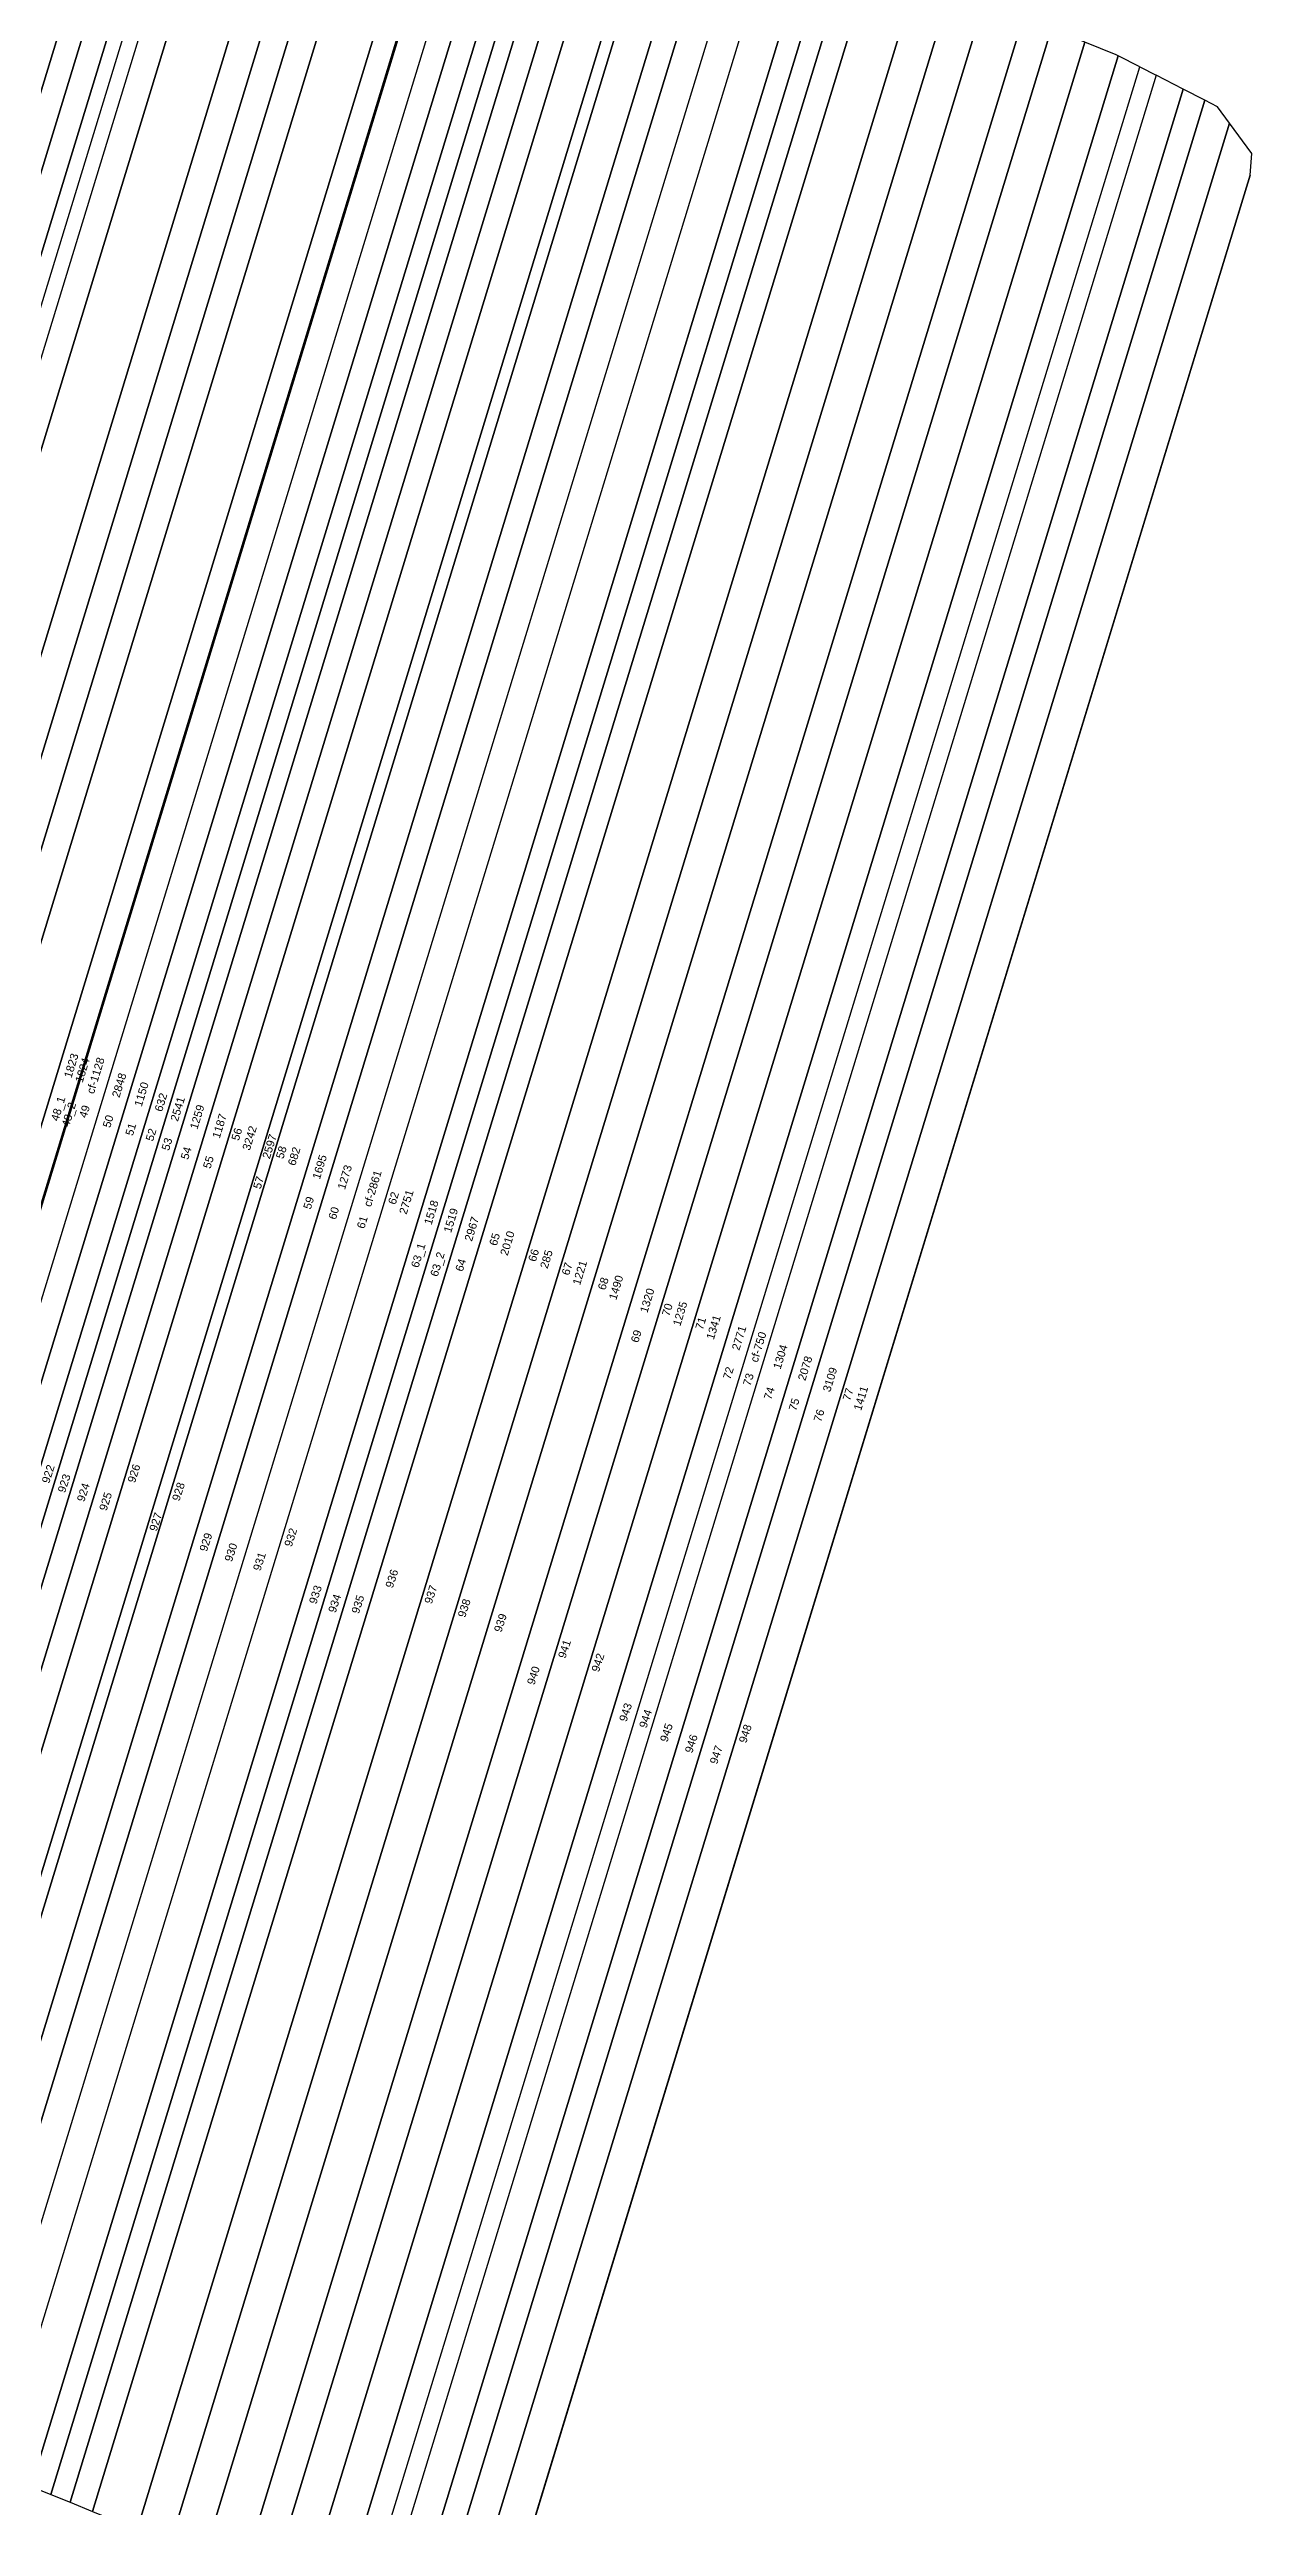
# Model space of a CAD drawing. Header units: millimetres. Extents: x 654897 to 656594, y 351646 to 354277.
# Drawn here: x 656293 to 656594, y 353303 to 353918 of the extents above; entities that cross this region are included whole.
import ezdxf
from ezdxf.enums import TextEntityAlignment as Align

# ---------------------------------------------------------------- set-up
doc = ezdxf.new("R2010")
doc.units = ezdxf.units.MM
for name, color, linetype in [('INDEX', 7, 'Continuous'), ('NrCadGeneral', 7, 'Continuous'), ('PARCELE', 7, 'Continuous'), ('TERENURI', 3, 'Continuous')]:
    doc.layers.add(name, color=color, linetype=linetype)
doc.styles.get("Standard").update_dxf_attribs({"font": 'arial.ttf'})
doc.styles.add('TIMES_NEW_ROMAN', font='arial.ttf')

msp = doc.modelspace()

# ---------------------------------------------------------------- linework, layer by layer
at = {"layer": 'TERENURI'}
for points in [[(656119.24, 353377.45), (656128.29, 353373.77), (656323.49, 354012.83), (656321.23, 354013.75), (656314.45, 354016.52)], [(656128.29, 353373.77), (656133.86, 353371.51), (656329.06, 354010.55), (656323.49, 354012.83)], [(656133.86, 353371.51), (656139.42, 353369.24), (656334.62, 354008.28), (656329.06, 354010.55)], [(656334.62, 354008.28), (656139.42, 353369.24), (656142.9, 353367.83), (656338.1, 354006.86)], [(656338.1, 354006.86), (656341.58, 354005.44), (656146.38, 353366.41), (656142.9, 353367.83)], [(656341.58, 354005.44), (656146.38, 353366.41), (656152.65, 353363.87), (656347.84, 354002.88)], [(656347.84, 354002.88), (656152.65, 353363.87), (656166.57, 353358.2), (656361.75, 353997.19)], [(656166.57, 353358.2), (656173.53, 353355.37), (656368.71, 353994.35), (656361.75, 353997.19)], [(656173.53, 353355.37), (656179.79, 353352.82), (656374.97, 353991.79), (656368.71, 353994.35)], [(656179.79, 353352.82), (656186.06, 353350.28), (656381.23, 353989.23), (656374.97, 353991.79)], [(656186.06, 353350.28), (656198.58, 353345.18), (656393.75, 353984.11), (656381.23, 353989.23)], [(656198.58, 353345.18), (656203.86, 353343.04), (656399.02, 353981.96), (656393.75, 353984.11)], [(656203.86, 353343.04), (656204.15, 353342.91), (656399.32, 353981.84), (656399.02, 353981.96)], [(656204.15, 353342.91), (656399.32, 353981.84), (656405.58, 353979.28), (656210.42, 353340.37)], [(656405.58, 353979.28), (656210.42, 353340.37), (656215.99, 353338.1), (656411.15, 353977.01)], [(656411.15, 353977.01), (656215.99, 353338.1), (656221.56, 353335.84), (656416.71, 353974.73)], [(656221.56, 353335.84), (656225.73, 353334.14), (656420.89, 353973.03), (656416.71, 353974.73)], [(656225.73, 353334.14), (656229.91, 353332.44), (656425.06, 353971.32), (656420.89, 353973.03)], [(656229.91, 353332.44), (656235.48, 353330.17), (656430.63, 353969.05), (656425.06, 353971.32)], [(656235.48, 353330.17), (656241.05, 353327.91), (656436.19, 353966.77), (656430.63, 353969.05)], [(656436.19, 353966.77), (656241.05, 353327.91), (656249.4, 353324.51), (656444.54, 353963.36)], [(656249.4, 353324.51), (656252.19, 353323.38), (656447.33, 353962.22), (656444.54, 353963.36)], [(656252.19, 353323.38), (656260.54, 353319.98), (656455.68, 353958.81), (656447.33, 353962.22)], [(656260.54, 353319.98), (656266.11, 353317.71), (656461.24, 353956.54), (656455.68, 353958.81)], [(656266.11, 353317.71), (656273.07, 353314.88), (656468.2, 353953.69), (656461.24, 353956.54)], [(656273.07, 353314.88), (656468.2, 353953.69), (656475.16, 353950.85), (656280.03, 353312.05)], [(656475.16, 353950.85), (656280.03, 353312.05), (656288.81, 353308.48), (656483.93, 353947.27)], [(656288.81, 353308.48), (656293.68, 353306.5), (656488.8, 353945.28), (656483.93, 353947.27)], [(656293.68, 353306.5), (656298.55, 353304.52), (656493.67, 353943.29), (656488.8, 353945.28)], [(656298.55, 353304.52), (656304.12, 353302.25), (656499.24, 353941.01), (656493.67, 353943.29)], [(656499.24, 353941.01), (656304.12, 353302.25), (656315.26, 353297.72), (656510.37, 353936.46)], [(656315.26, 353297.72), (656323.62, 353294.32), (656518.72, 353933.05), (656510.37, 353936.46)], [(656323.62, 353294.32), (656331.97, 353290.92), (656527.08, 353929.64), (656518.72, 353933.05)], [(656527.08, 353929.64), (656331.97, 353290.92), (656341.72, 353286.96), (656536.82, 353925.65)], [(656341.72, 353286.96), (656348.69, 353284.12), (656543.78, 353922.81), (656536.82, 353925.65)], [(656348.69, 353284.12), (656357.04, 353280.72), (656552.13, 353919.4), (656543.78, 353922.81)], [(656552.13, 353919.4), (656357.04, 353280.72), (656365.4, 353277.32), (656560.47, 353915.94), (656560.01, 353916.18)], [(656560.47, 353915.94), (656365.4, 353277.32), (656370.97, 353275.06), (656565.89, 353913.17)], [(656370.97, 353275.06), (656565.89, 353913.17), (656569.95, 353911.09), (656375.15, 353273.36)], [(656569.96, 353911.09), (656375.15, 353273.36), (656382.13, 353270.52), (656576.74, 353907.61)], [(656382.13, 353270.52), (656387.72, 353268.25), (656582.17, 353904.83), (656576.74, 353907.61)], [(656387.72, 353268.25), (656394.71, 353265.4), (656588.3, 353899.16), (656585.34, 353903.21), (656582.17, 353904.83)], [(656394.71, 353265.4), (656402.89, 353262.07), (656593.51, 353886.11), (656593.89, 353891.5), (656588.3, 353899.16)], [(656402.89, 353262.07), (656402.89, 353262.07), (656405.76, 353271.44), (656593.51, 353886.11), (656593.51, 353886.11)]]:
    msp.add_lwpolyline(points, close=True, dxfattribs=at)

# ---------------------------------------------------------------- texts
at = {"layer": 'INDEX', "style": 'TIMES_NEW_ROMAN'}
for s, p in [('1823', (656298.8, 353663.58)), ('1824', (656301.59, 353662.44)), ('cf-1128', (656304.87, 353661.1)), ('2848', (656310.78, 353658.69)), ('1150', (656316.35, 353656.42)), ('632', (656321.22, 353654.43)), ('2541', (656325.4, 353652.73)), ('1259', (656330.27, 353650.75)), ('1187', (656335.84, 353648.48)), ('3242', (656343.37, 353645.47)), ('2597', (656348.36, 353643.37)), ('682', (656354.51, 353640.93)), ('1695', (656360.89, 353638.26)), ('1273', (656367.16, 353635.71)), ('cf-2861', (656374.12, 353632.87)), ('2751', (656382.56, 353629.49)), ('1518', (656388.8, 353626.88)), ('1519', (656393.68, 353624.9)), ('2967', (656398.9, 353622.77)), ('2010', (656407.82, 353619.19)), ('285', (656417.57, 353615.21)), ('1221', (656425.92, 353611.81)), ('1490', (656434.97, 353608.12)), ('1320', (656442.75, 353604.89)), ('1235', (656450.98, 353601.59)), ('1341', (656459.34, 353598.19)), ('2771', (656465.72, 353595.5)), ('cf-750', (656470.52, 353593.26)), ('1304', (656476.04, 353590.8)), ('2078', (656482.23, 353587.93)), ('3109', (656488.44, 353585.12)), ('1411', (656496.17, 353580.44))]:
    msp.add_text(s, height=2, rotation=73.01418, dxfattribs=at).set_placement(p, align=Align.MIDDLE_CENTER)
at = {"layer": 'NrCadGeneral'}
for s, p in [('922', (656293.04, 353561.53)), ('923', (656297.02, 353559.19)), ('924', (656301.81, 353556.93)), ('926', (656314.47, 353561.66)), ('928', (656325.6, 353557.12)), ('925', (656307.38, 353554.66)), ('927', (656319.91, 353549.55)), ('929', (656332.45, 353544.49)), ('932', (656353.65, 353545.68)), ('930', (656338.71, 353541.94)), ('931', (656345.84, 353539.65)), ('933', (656359.83, 353531.38)), ('936', (656378.92, 353535.38)), ('937', (656388.67, 353531.41)), ('934', (656364.63, 353529.17)), ('935', (656370.44, 353528.95)), ('938', (656397.02, 353528)), ('939', (656406.07, 353524.32)), ('941', (656422.08, 353517.79)), ('942', (656430.44, 353514.38)), ('940', (656414.32, 353511.16)), ('943', (656437.35, 353501.96)), ('944', (656442.34, 353500.36)), ('945', (656447.56, 353496.89)), ('948', (656467.27, 353496.63)), ('946', (656453.77, 353494.11)), ('947', (656460, 353491.35))]:
    msp.add_text(s, height=2, rotation=72, dxfattribs=at).set_placement(p, align=Align.MIDDLE_CENTER)
at = {"layer": 'PARCELE', "style": 'TIMES_NEW_ROMAN'}
for s, p in [('48_1', (656295.52, 353652.81)), ('48_2', (656298.2, 353651.36)), ('49', (656302.12, 353652.12)), ('50', (656308.02, 353649.66)), ('51', (656313.68, 353647.66)), ('52', (656318.74, 353646.31)), ('53', (656322.72, 353643.97)), ('56', (656340.17, 353646.44)), ('54', (656327.51, 353641.71)), ('55', (656333.08, 353639.44)), ('58', (656351.3, 353641.9)), ('57', (656345.61, 353634.34)), ('62', (656379.35, 353630.47)), ('59', (656358.15, 353629.27)), ('60', (656364.41, 353626.72)), ('61', (656371.54, 353624.43)), ('65', (656404.62, 353620.17)), ('63_1', (656385.53, 353616.16)), ('63_2', (656390.33, 353613.95)), ('64', (656396.14, 353613.73)), ('66', (656414.37, 353616.19)), ('67', (656422.72, 353612.79)), ('68', (656431.77, 353609.1)), ('70', (656447.78, 353602.57)), ('69', (656440.02, 353595.95)), ('71', (656456.13, 353599.16)), ('72', (656463.04, 353586.74)), ('73', (656468.04, 353585.14)), ('74', (656473.26, 353581.68)), ('77', (656492.97, 353581.42)), ('75', (656479.47, 353578.9)), ('76', (656485.7, 353576.13))]:
    msp.add_text(s, height=2, rotation=73.01418, dxfattribs=at).set_placement(p, align=Align.MIDDLE_CENTER)

doc.saveas('drawing.dxf')
